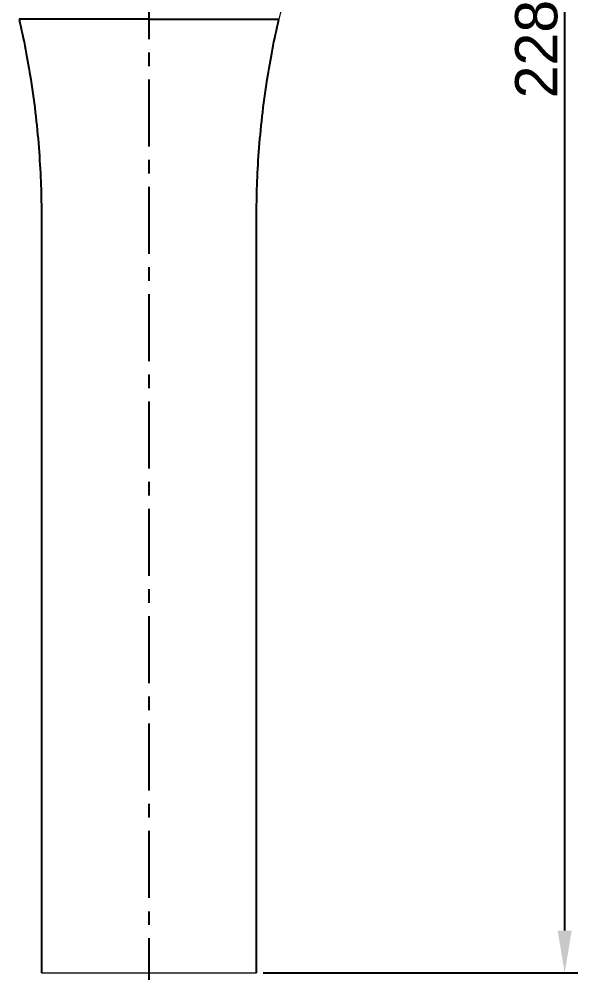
# Model space of a CAD drawing. Header units: millimetres. Extents: x 789 to 1209, y -1278 to -684.
# Drawn here: x 924.3 to 977.1, y -906.8 to -816.5 of the extents above; entities that cross this region are included whole.
import ezdxf

# ---------------------------------------------------------------- set-up
doc = ezdxf.new("R2010")
doc.units = ezdxf.units.MM
doc.header["$LTSCALE"] = 0.1
doc.linetypes.add('CENTERX2', pattern=[101.6, 63.5, -12.7, 12.7, -12.7])
doc.layers.get('0').update_dxf_attribs({"lineweight": 13})
doc.layers.add('CENTER', color=1, linetype='CENTERX2')
doc.layers.add('DIM', color=3, linetype='Continuous', lineweight=9)
doc.styles.get("Standard").update_dxf_attribs({"font": 'arial.ttf'})
doc.dimstyles.new('ISO-25', dxfattribs={"dimtxt": 2.5, "dimasz": 2.5, "dimexe": 1.25, "dimexo": 0.625, "dimtad": 1, "dimlfac": 1.333333, "dimtxsty": 'Standard', "dimcen": 2.5, "dimadec": 0, "dimazin": 0, "dimtfac": 1, "dimtmove": 0, "dimatfit": 3, "dimfxl": 0, "dimarcsym": 0})

# ---------------------------------------------------------------- blocks, each defined once
blk = doc.blocks.new('*D20')
at = {"layer": 'Defpoints', "color": 0}
for p in [(936.602, -731.925), (975.867, -731.925), (946.715, -906.804)]:
    blk.add_point(p, dxfattribs=at)
at = {"layer": 'DIM', "color": 0, "linetype": 'ByBlock', "lineweight": -2}
for p, q in [((937.227, -731.925), (977.117, -731.925)), ((975.867, -902.804), (975.867, -735.925)), ((947.34, -906.804), (977.117, -906.804))]:
    blk.add_line(p, q, dxfattribs=at)
at = {"layer": 'DIM', "color": 0}
for points in [[(975.2, -735.925), (976.533, -735.925), (975.867, -731.925)], [(975.2, -902.804), (976.533, -902.804), (975.867, -906.804)]]:
    blk.add_solid(points, dxfattribs=at)
at = {"layer": 'DIM', "color": 0, "insert": (973.2, -819.364), "char_height": 4, "attachment_point": 5, "rotation": 90}
blk.add_mtext('228', dxfattribs=at)

msp = doc.modelspace()

# ---------------------------------------------------------------- linework, layer by layer
at = {"color": 7, "linetype": 'Continuous'}
msp.add_line((948.829, -816.524), (936.54, -816.524), dxfattribs=at)
msp.add_line((926.365, -906.804), (946.715, -906.804))
msp.add_arc((1025.404, -833.761), 78.49, 149.71286, 167.31417, dxfattribs=at)
at = {"color": 7, "linetype": 'Continuous', "lineweight": 25}
for points in [[(936.539, -816.524), (935.889, -816.524), (934.604, -816.524), (932.739, -816.524), (930.963, -816.524), (929.298, -816.524), (927.767, -816.524), (926.394, -816.524), (925.202, -816.524), (924.543, -816.524), (924.251, -816.524)], [(936.54, -816.524), (941.74, -816.524), (946.496, -816.524), (948.829, -816.524)]]:
    msp.add_open_spline(points, degree=3, dxfattribs=at)
for points, knots in [([(924.251, -816.524), (924.696, -818.461), (925.534, -822.853), (926.235, -829.224), (926.365, -833.305), (926.365, -841.917), (926.365, -854.635), (926.365, -872.564), (926.365, -889.833), (926.365, -901.147), (926.365, -906.804)], [0, 0, 0, 0, 0.0205294, 0.0470473, 0.0735651, 0.0735651, 0.1661222, 0.2586792, 0.3512362, 0.4437933, 0.4437933, 0.4437933, 0.4437933]), ([(946.715, -906.804), (946.715, -901.147), (946.715, -889.833), (946.715, -872.564), (946.715, -854.635), (946.715, -841.917), (946.715, -833.305), (946.845, -829.224), (947.546, -822.853), (948.385, -818.461), (948.829, -816.524)], [0, 0, 0, 0, 0.092557, 0.1851141, 0.2776711, 0.3702282, 0.3702282, 0.396746, 0.4232639, 0.4437933, 0.4437933, 0.4437933, 0.4437933])]:
    msp.add_open_spline(points, degree=3, knots=knots, dxfattribs=at)
at = {"layer": 'CENTER'}
msp.add_line((936.54, -710.475), (936.54, -1132.732), dxfattribs=at)

# ---------------------------------------------------------------- dimensions: what is measured, and where the dimension line sits
at = {"layer": 'DIM'}
dim = msp.add_linear_dim(base=(975.867, -731.925), p1=(946.715, -906.804), p2=(936.602, -731.925), angle=90, text='228', dimstyle='ISO-25', override={"dimtxt": 4, "dimasz": 4, "dimdec": 1, "dimlfac": 1.333333, "dimtdec": 1, "dimfxl": 1.25, "dimarcsym": 1}, dxfattribs=at)
dim.commit()
dim.dimension.update_dxf_attribs({"geometry": '*D20', "text_midpoint": (975.867, -819.364), "dimtype": 160})

doc.saveas('drawing.dxf')
